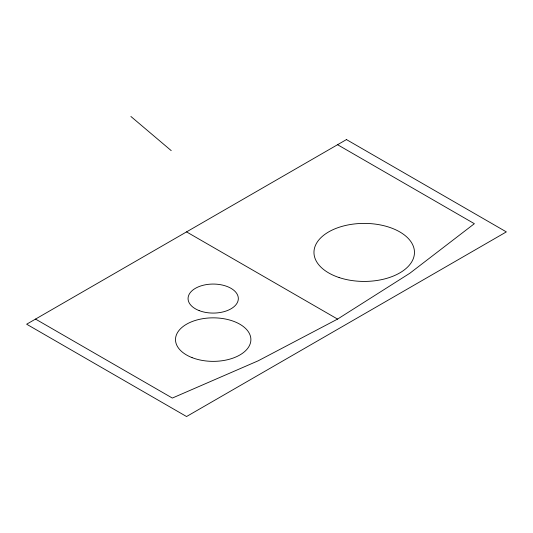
<?xml version="1.0" encoding="UTF-8"?>
<svg xmlns="http://www.w3.org/2000/svg" width="533" height="533" viewBox="0 0 533 533"><rect width="100%" height="100%" fill="white"/><g stroke="black" fill="none" stroke-linecap="round" stroke-linejoin="round"><path stroke-width="0.8" d="M35.531 319.087L172.339 398.064L258.165 360.814L337.569 319.087L409.85 273.242L474.37 223.693L337.569 144.709M186.55 231.895L337.569 319.087M130.891 116.467L171.22 150.626M346.45 139.579L26.65 324.211L186.55 416.533L506.35 231.895L346.45 139.579M339.088 277.54A50.249 29.015 0 0 0 414.467 252.409A50.249 29.015 0 0 0 339.088 227.285A50.249 29.015 0 0 0 339.088 277.54M199.115 310.586A25.124 14.504 0 0 0 238.264 299.606A25.124 14.504 0 0 0 202.22 285.521A25.124 14.504 0 0 0 199.115 310.586M192.073 357.623A37.69 21.76 0 0 0 250.79 341.153A37.69 21.76 0 0 0 196.73 320.027A37.69 21.76 0 0 0 192.073 357.623"/></g></svg>
